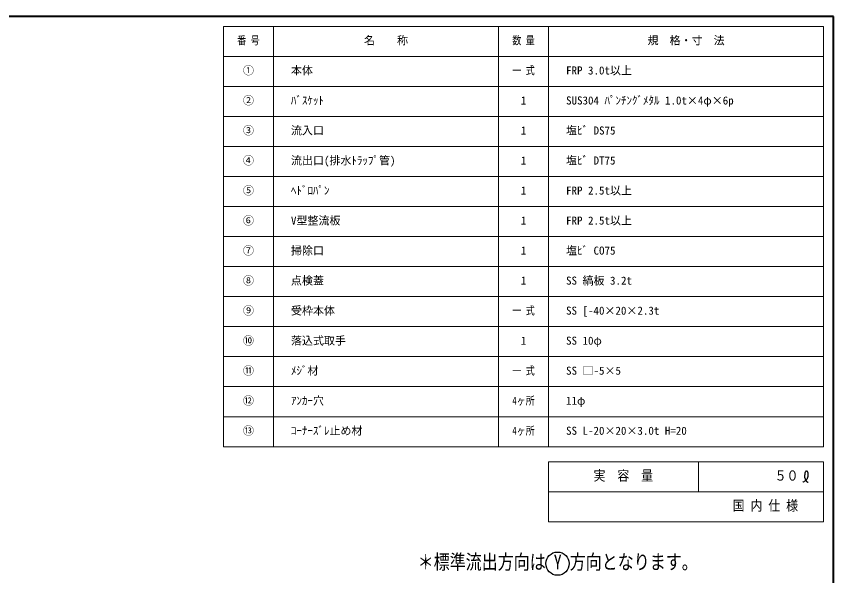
# Model space of a CAD drawing. Units: millimetres at full size, sheet at 1:8; details may follow other scales. Extents: x -1669 to 1571, y -1130 to 1118.
# Drawn here: x -63 to 1571, y 1 to 1118 of the extents above; entities that cross this region are included whole.
import ezdxf
from ezdxf.enums import TextEntityAlignment as Align

# ---------------------------------------------------------------- set-up
doc = ezdxf.new("R2010")
doc.units = ezdxf.units.MM
doc.header["$LTSCALE"] = 8
doc.layers.add('0-0_ﾚｲﾔ1', color=4, linetype='Continuous', lineweight=9)
doc.styles.add('ＭＳ ゴシック', font='')
doc.styles.get('ＭＳ ゴシック').set_extended_font_data('MS Gothic')

msp = doc.modelspace()

# ---------------------------------------------------------------- linework, layer by layer
at = {"layer": '0-0_ﾚｲﾔ1', "color": 1, "lineweight": 40}
for p, q in [((1571.448, 1118.218), (-1668.552, 1118.218)), ((1571.448, -1129.782), (1571.448, 1118.218))]:
    msp.add_line(p, q, dxfattribs=at)
at = {"layer": '0-0_ﾚｲﾔ1', "color": 3, "lineweight": 18}
for p, q in [((1551.448, 1098.218), (351.448, 1098.218)), ((351.448, 258.218), (351.448, 1098.218)), ((451.448, 258.218), (451.448, 1098.218)), ((901.448, 258.218), (901.448, 1098.218)), ((1001.448, 258.218), (1001.448, 1098.218)), ((1551.448, 258.218), (1551.448, 1098.218)), ((1551.448, 1038.218), (351.448, 1038.218)), ((1551.448, 978.218), (351.448, 978.218)), ((1551.448, 918.218), (351.448, 918.218)), ((1551.448, 858.218), (351.448, 858.218)), ((1551.448, 798.218), (351.448, 798.218)), ((1551.448, 738.218), (351.448, 738.218)), ((1551.448, 678.218), (351.448, 678.218)), ((1551.448, 618.218), (351.448, 618.218)), ((1551.448, 558.218), (351.448, 558.218)), ((1551.448, 498.218), (351.448, 498.218)), ((1551.448, 438.218), (351.448, 438.218)), ((1551.448, 378.218), (351.448, 378.218)), ((1551.448, 318.218), (351.448, 318.218)), ((1551.448, 258.218), (351.448, 258.218)), ((1551.448, 228.218), (1001.448, 228.218)), ((1001.448, 108.218), (1001.448, 228.218)), ((1301.448, 168.218), (1301.448, 228.218)), ((1551.448, 108.218), (1551.448, 228.218)), ((1551.448, 168.218), (1001.448, 168.218)), ((1551.448, 108.218), (1001.448, 108.218))]:
    msp.add_line(p, q, dxfattribs=at)
at = {"layer": '0-0_ﾚｲﾔ1', "color": 5, "lineweight": 25}
for points in [[(1509.908, 187.379), (1510.488, 187.713), (1511.485, 188.294), (1512.473, 188.89), (1513.447, 189.509), (1514.401, 190.16), (1515.328, 190.853), (1515.852, 191.277), (1516.237, 191.607), (1516.881, 192.202), (1517.49, 192.83), (1518.058, 193.493), (1518.574, 194.191), (1519.03, 194.926), (1519.263, 195.37), (1519.431, 195.731), (1519.685, 196.372), (1519.895, 197.03), (1520.066, 197.701), (1520.198, 198.381), (1520.294, 199.065), (1520.335, 199.463), (1520.366, 199.874), (1520.396, 200.581), (1520.402, 201.289), (1520.392, 201.998), (1520.371, 202.711), (1520.348, 203.429), (1520.335, 203.848), (1520.323, 204.289), (1520.294, 205.05), (1520.233, 205.806), (1520.115, 206.547), (1519.912, 207.265), (1519.601, 207.951), (1519.36, 208.33), (1519.206, 208.533), (1518.908, 208.864), (1518.576, 209.158), (1518.217, 209.402)], [(1518.217, 209.402), (1517.838, 209.58), (1517.446, 209.679), (1517.217, 209.694), (1517.027, 209.682), (1516.702, 209.612), (1516.384, 209.486), (1516.076, 209.314), (1515.784, 209.105), (1515.512, 208.867), (1515.365, 208.72), (1515.161, 208.489), (1514.855, 208.068), (1514.599, 207.622), (1514.387, 207.156), (1514.213, 206.674), (1514.071, 206.182), (1514.001, 205.894), (1513.923, 205.532), (1513.811, 204.905), (1513.724, 204.274), (1513.654, 203.64), (1513.596, 203.004), (1513.544, 202.367), (1513.514, 201.996), (1513.476, 201.554), (1513.413, 200.792), (1513.361, 200.03), (1513.329, 199.269), (1513.328, 198.51), (1513.369, 197.755), (1513.416, 197.319), (1513.472, 196.941), (1513.601, 196.293), (1513.766, 195.651), (1513.963, 195.017), (1514.187, 194.39), (1514.434, 193.774), (1514.585, 193.421), (1514.699, 193.166)], [(1514.699, 193.166), (1514.902, 192.732), (1515.113, 192.302), (1515.334, 191.876), (1515.564, 191.453), (1515.805, 191.033), (1515.95, 190.79), (1516.123, 190.507), (1516.436, 190.026), (1516.77, 189.56), (1517.128, 189.119), (1517.514, 188.711), (1517.933, 188.347), (1518.191, 188.159), (1518.413, 188.018), (1518.813, 187.802), (1519.231, 187.616), (1519.665, 187.451), (1520.109, 187.303), (1520.559, 187.165), (1520.822, 187.087)]]:
    msp.add_lwpolyline(points, dxfattribs=at)
msp.add_circle((1019.381, 24.551), 23.2, dxfattribs=at)

# ---------------------------------------------------------------- texts
at = {"layer": '0-0_ﾚｲﾔ1', "color": 7, "style": 'ＭＳ ゴシック'}
for s, height, width, p in [('番 号', 16.13, 0.8, (378.948, 1057.218)), ('数 量', 16.13, 0.8, (928.948, 1057.218)), ('一 式', 16.13, 0.8, (928.948, 997.218)), ('一 式', 16.13, 0.8, (928.948, 517.218)), ('一 式', 16.13, 0.8, (928.948, 397.218)), ('4ヶ所', 16.13, 0.8, (928.948, 337.218)), ('4ヶ所', 16.13, 0.8, (928.948, 277.218)), ('実\u3000容\u3000量', 20.53, 0.85, (1091.448, 184.218)), ('５０', 20.53, 0.85, (1453.448, 184.218)), ('国 内 仕 様', 20.53, 0.85, (1369.448, 124.218)), ('＊標準流出方向は Y 方向となります。', 29.33, 0.8, (739.781, 4.551))]:
    msp.add_text(s, height=height, dxfattribs=dict(at, width=width)).set_placement(p, align=Align.BOTTOM_LEFT)
for s, p in [('名\u3000\u3000称', (632.448, 1057.218)), ('規\u3000格・寸\u3000法', (1199.448, 1057.218)), ('①', (390.448, 997.218)), ('本体', (486.448, 997.218)), ('FRP 3.0t以上', (1036.448, 997.218)), ('②', (390.448, 937.218)), ('ﾊﾞｽｹｯﾄ', (486.448, 937.218)), ('1', (945.948, 937.218)), ('SUS304 ﾊﾟﾝﾁﾝｸﾞﾒﾀﾙ 1.0t×4φ×6p', (1036.448, 937.218)), ('③', (390.448, 877.218)), ('流入口', (486.448, 877.218)), ('塩ﾋﾞ DS75', (1036.448, 877.218)), ('1', (945.948, 877.218)), ('④', (390.448, 817.218)), ('流出口(排水ﾄﾗｯﾌﾟ管)', (486.448, 817.218)), ('1', (945.948, 817.218)), ('塩ﾋﾞ DT75', (1036.448, 817.218)), ('⑤', (390.448, 757.218)), ('ﾍﾄﾞﾛﾊﾟﾝ', (486.448, 757.218)), ('1', (945.948, 757.218)), ('FRP 2.5t以上', (1036.448, 757.218)), ('⑥', (390.448, 697.218)), ('V型整流板', (486.448, 697.218)), ('FRP 2.5t以上', (1036.448, 697.218)), ('1', (945.948, 697.218)), ('⑦', (390.448, 637.218)), ('掃除口', (486.448, 637.218)), ('1', (945.948, 637.218)), ('塩ﾋﾞ CO75', (1036.448, 637.218)), ('⑧', (390.448, 577.218)), ('点検蓋', (486.448, 577.218)), ('1', (945.948, 577.218)), ('SS 縞板 3.2t', (1036.448, 577.218)), ('⑨', (390.448, 517.218)), ('受枠本体', (486.448, 517.218)), ('SS [-40×20×2.3t', (1036.448, 517.218)), ('⑩', (390.448, 457.218)), ('落込式取手', (486.448, 457.218)), ('1', (945.948, 457.218)), ('SS 10φ', (1036.448, 457.218)), ('⑪', (390.448, 397.218)), ('ﾒｼﾞ材', (486.448, 397.218)), ('SS □-5×5', (1036.448, 397.218)), ('⑫', (390.448, 337.218)), ('ｱﾝｶｰ穴', (486.448, 337.218)), ('11φ', (1036.448, 337.218)), ('⑬', (390.448, 277.218)), ('ｺｰﾅｰｽﾞﾚ止め材', (486.448, 277.218)), ('SS L-20×20×3.0t H=20', (1036.448, 277.218))]:
    msp.add_text(s, height=16.13, dxfattribs=at).set_placement(p, align=Align.BOTTOM_LEFT)

doc.saveas('drawing.dxf')
